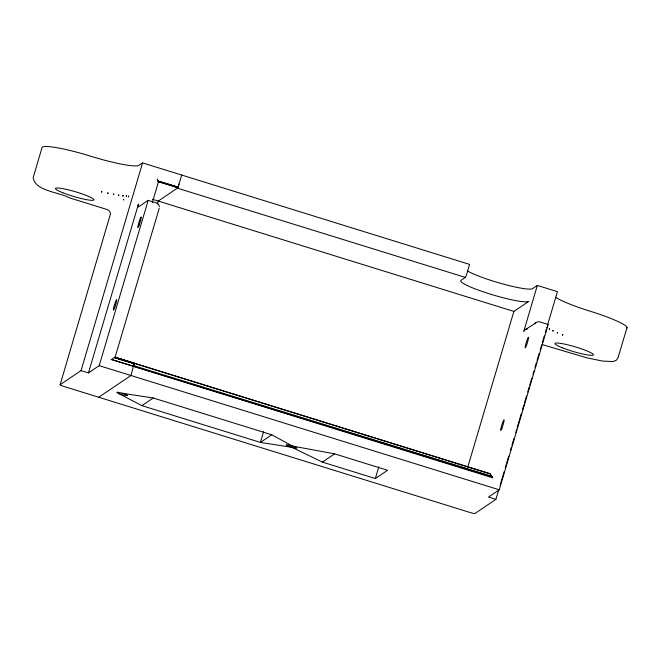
<?xml version="1.0" encoding="UTF-8"?>
<svg xmlns="http://www.w3.org/2000/svg" width="660" height="660" viewBox="0 0 660 660"><rect width="100%" height="100%" fill="white"/><g stroke="black" fill="none" stroke-linecap="round" stroke-linejoin="round"><path stroke-width="0.99" d="M98.711 397.246L130.952 375.507L134.236 363.173L115.096 357.25L112.604 358.52M152.27 202.736L158.367 182.135L157.22 178.876M60.109 384.763L110.517 213.832L109.593 211.2L107.316 209.599L69.218 197.777C60.126 192.34 34.6 191.087 33.181 177.556L41.968 147.889A44.558 5.585 16.5 0 1 90.684 156.206A44.558 5.585 16.5 0 0 138.988 165.322L142.568 162.904L469.598 264.404L467.082 272.877A4.455 0.454 -72.8 0 1 465.341 277.406L461.051 280.335A35.648 4.471 16.5 0 0 490.149 294.071A35.648 4.471 16.5 0 0 528.792 301.356L513.868 311.421L467.758 467.082M498.836 489.514L495.916 499.356L475.027 513.447A4.455 0.561 16.5 0 1 470.192 512.531L63.789 386.405A4.455 0.561 16.5 0 1 60.151 384.689L81.048 370.598L142.568 162.904M81.048 370.598L88.456 372.9L138.484 204.014A4.455 0.454 -72.8 0 0 138.014 207.19L148.17 200.343L157.27 203.239L158.771 204.633L159.39 206.679M88.456 372.9L99.198 365.656L148.17 200.343M157.385 204.014L158.26 201.061L177.367 188.174L178.406 185.988M159.25 208.189L115.071 357.283L490.058 473.707L492.822 477.84L111.029 359.353L492.352 477.007M181.731 175.057L178.588 185.476M263.612 431.673L260.428 442.431L141.892 405.644L118.412 393.368M375.334 478.541L387.577 470.291L334.653 453.865L292.462 446.061L271.763 434.783L260.428 442.431L291.885 447.332L322.418 462.115L375.334 478.541L378.815 466.802M547.528 325.132L557.436 291.662L537.331 285.425L523.768 331.402A4.455 4.397 56 0 1 526.284 329.159M499.999 485.579L504.083 471.793M505.246 467.858L508.744 456.043M510.493 450.136L511.368 447.191M511.954 445.219L514 438.331M515.749 432.424L516.623 429.47M517.201 427.498L521.284 413.721M522.448 409.786L523.908 404.861M524.494 402.897L526.532 396M527.703 392.065L529.155 387.148M529.741 385.176L531.779 378.287M532.95 374.344L533.824 371.399M534.988 367.455L536.448 362.538M537.034 360.566L539.071 353.677M540.235 349.742L541.695 344.817M542.281 342.845L544.318 335.957M545.482 332.021L546.356 329.068M495.916 499.356L488.507 497.054L499.257 489.811L548.221 324.505L539.418 321.791L537.628 321.783L525.063 329.81M627 327.616L617.966 357.935L616.25 360.319L612.991 361.581L602.374 361.028L586.955 357.868L542.38 344.627M179.066 184.041L178.802 184.866M178.365 186.103L178.596 185.468M177.986 187.06L158.095 180.972M177.738 187.588L158.185 181.236L177.911 187.225M546.637 327.599L546.991 327.013M534.971 323.243L535.565 322.732M177.367 188.174L465.341 277.406M141.892 405.644L153.236 397.996L271.763 434.783M537.331 285.425L532.554 288.643A35.648 4.471 16.5 0 1 503.308 284.089A35.648 4.471 16.5 0 1 467.338 270.864M322.418 462.115L334.653 453.865M134.137 363.19L114.881 357.349M122.232 393.228L153.236 397.996M134.252 363.528L114.37 357.604L134.227 363.767M491.882 476.231L133.823 365.706A4.463 0.454 -72.8 0 0 134.178 364.13M158.185 181.236L177.853 187.349M158.317 181.69L177.68 187.712M152.542 199.287L513.868 311.421M114.988 357.299L490.182 473.822M114.576 357.497L134.244 363.611M99.198 365.656L499.257 489.811M626.587 328.408A44.558 5.585 16.5 0 0 590.221 311.239A44.558 5.585 16.5 0 1 555.761 297.338M526.952 328.985A4.455 4.397 56 0 1 527.637 328.927M107.91 192.827L107.885 193.537L107.91 192.827M101.764 191.4L101.698 192.109L101.764 191.4M128.7 196.119L128.543 196.779L128.7 196.119M126.423 195.591L126.274 196.276L126.423 195.591M123.032 195.401L122.884 196.086L123.032 195.401M118.775 194.873L118.61 195.55L118.775 194.873M113.735 194.023L113.569 194.7L113.735 194.023M562.765 334.471L562.543 335.132L562.765 334.471M557.576 332.376L557.345 333.028L557.576 332.376M553.13 330.388L552.89 331.039L553.13 330.388M549.533 328.564L549.293 329.216L549.533 328.564M123.791 199.856L123.469 199.394L123.725 199.881M562.361 347.787A20.047 2.516 16.5 0 0 593.257 355.088A20.047 2.516 16.5 0 0 567.014 344.652A20.047 2.516 16.5 0 0 562.361 347.787M62.816 192.753A20.047 2.516 16.5 0 0 93.72 200.054A20.047 2.516 16.5 0 0 67.468 189.618A20.047 2.516 16.5 0 0 62.816 192.753M501.955 428.159A5.569 0.569 -72.8 0 0 504.058 419.851A5.569 0.569 -72.8 0 0 501.146 427.465A5.569 0.569 -72.8 0 0 501.955 428.159M288.205 446.111A5.569 0.701 16.5 0 0 296.786 448.14A5.569 0.701 16.5 0 0 289.501 445.236A5.569 0.701 16.5 0 0 288.205 446.111M118.866 393.558A5.569 0.701 16.5 0 0 127.454 395.579A5.569 0.701 16.5 0 0 120.161 392.683A5.569 0.701 16.5 0 0 118.866 393.558M114.601 307.939A5.569 0.569 -72.8 0 0 116.704 299.64A5.569 0.569 -72.8 0 0 113.792 307.255A5.569 0.569 -72.8 0 0 114.601 307.939M139.087 225.291A5.569 0.569 -72.8 0 0 141.19 216.983A5.569 0.569 -72.8 0 0 138.27 224.598A5.569 0.569 -72.8 0 0 139.087 225.291M526.441 345.51A5.569 0.569 -72.8 0 0 528.544 337.202A5.569 0.569 -72.8 0 0 525.624 344.817A5.569 0.569 -72.8 0 0 526.441 345.51"/></g></svg>
